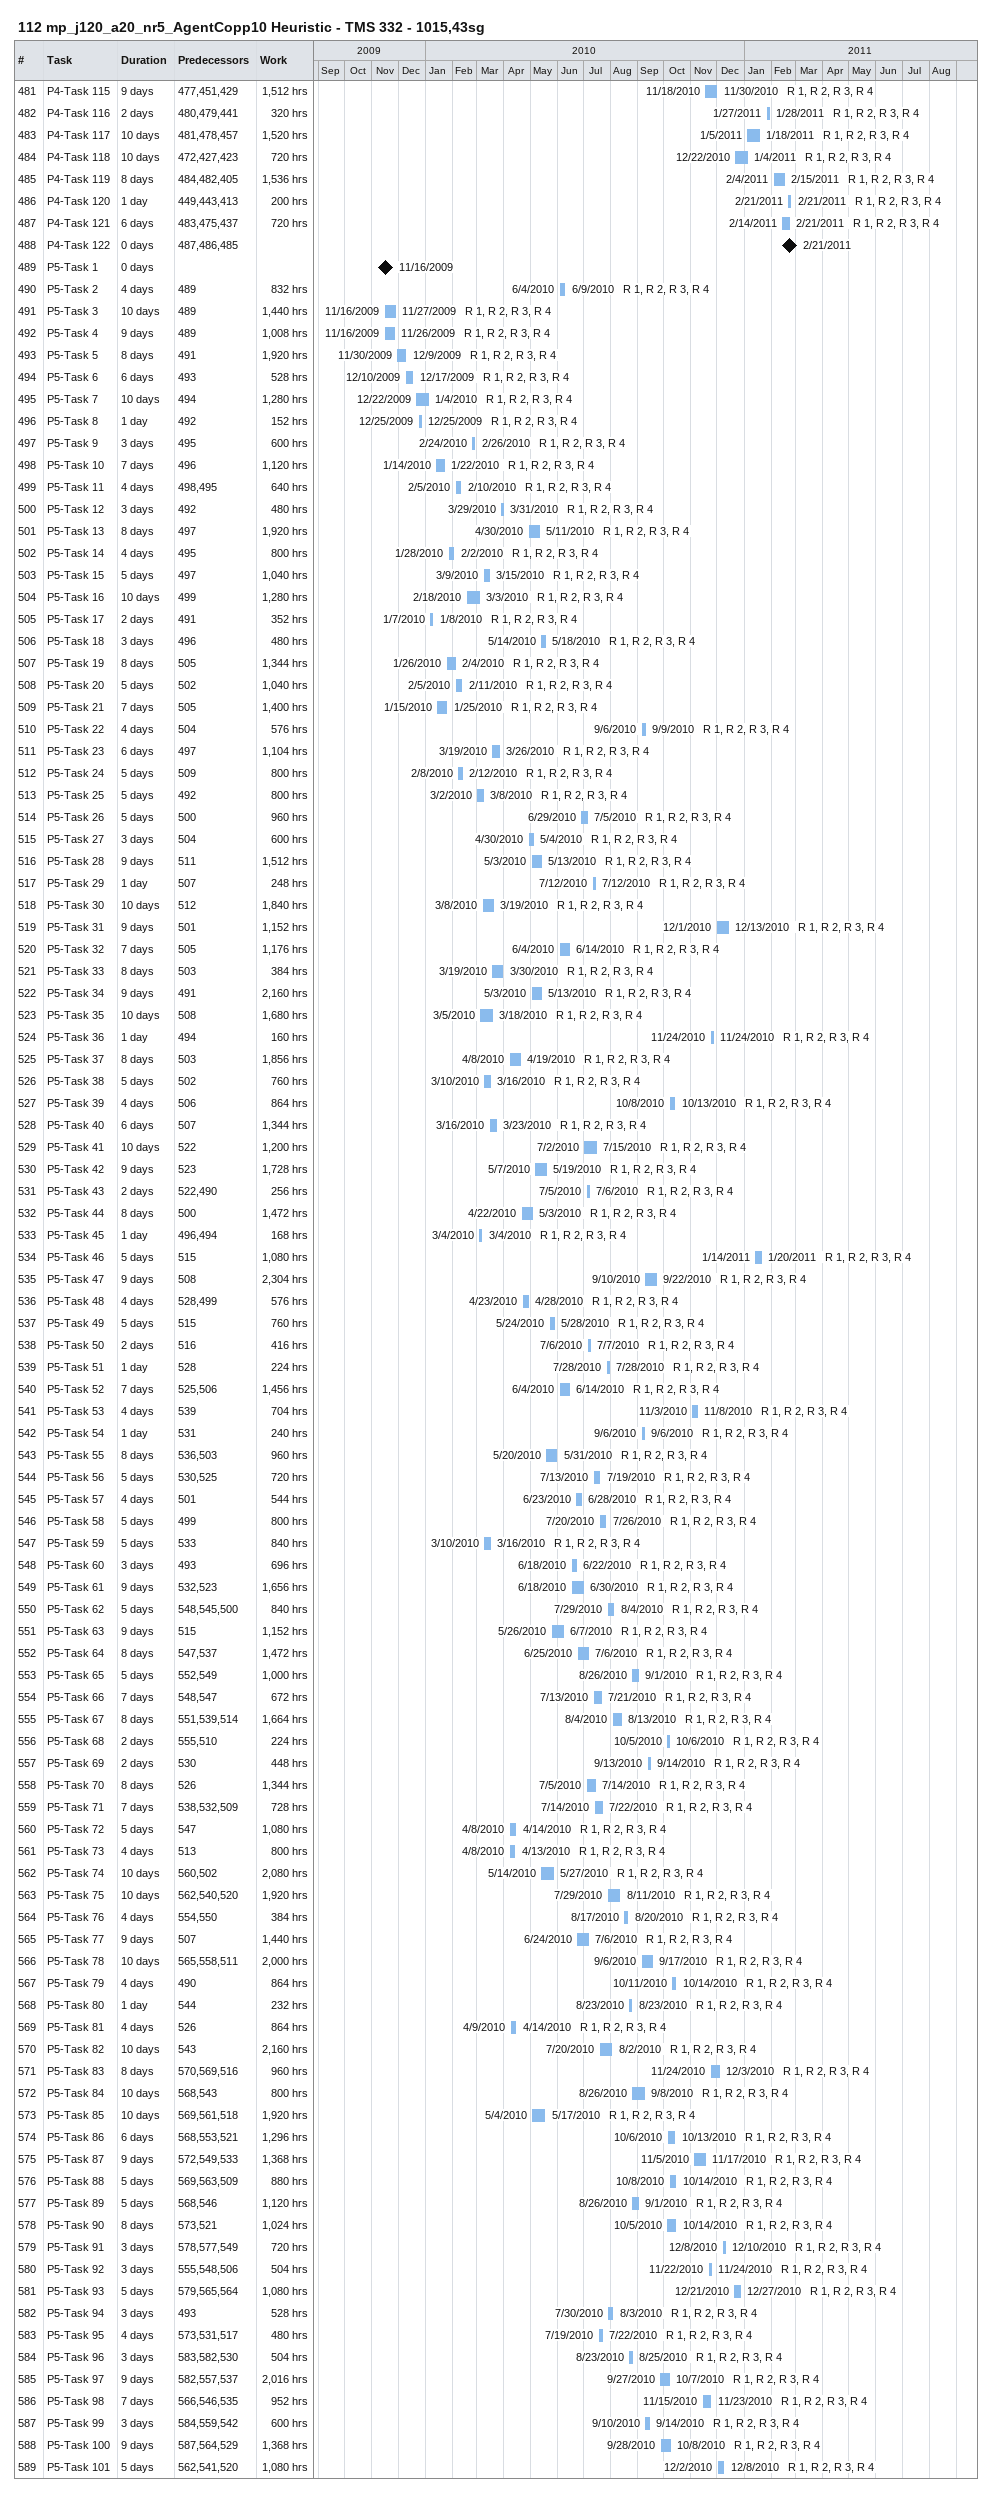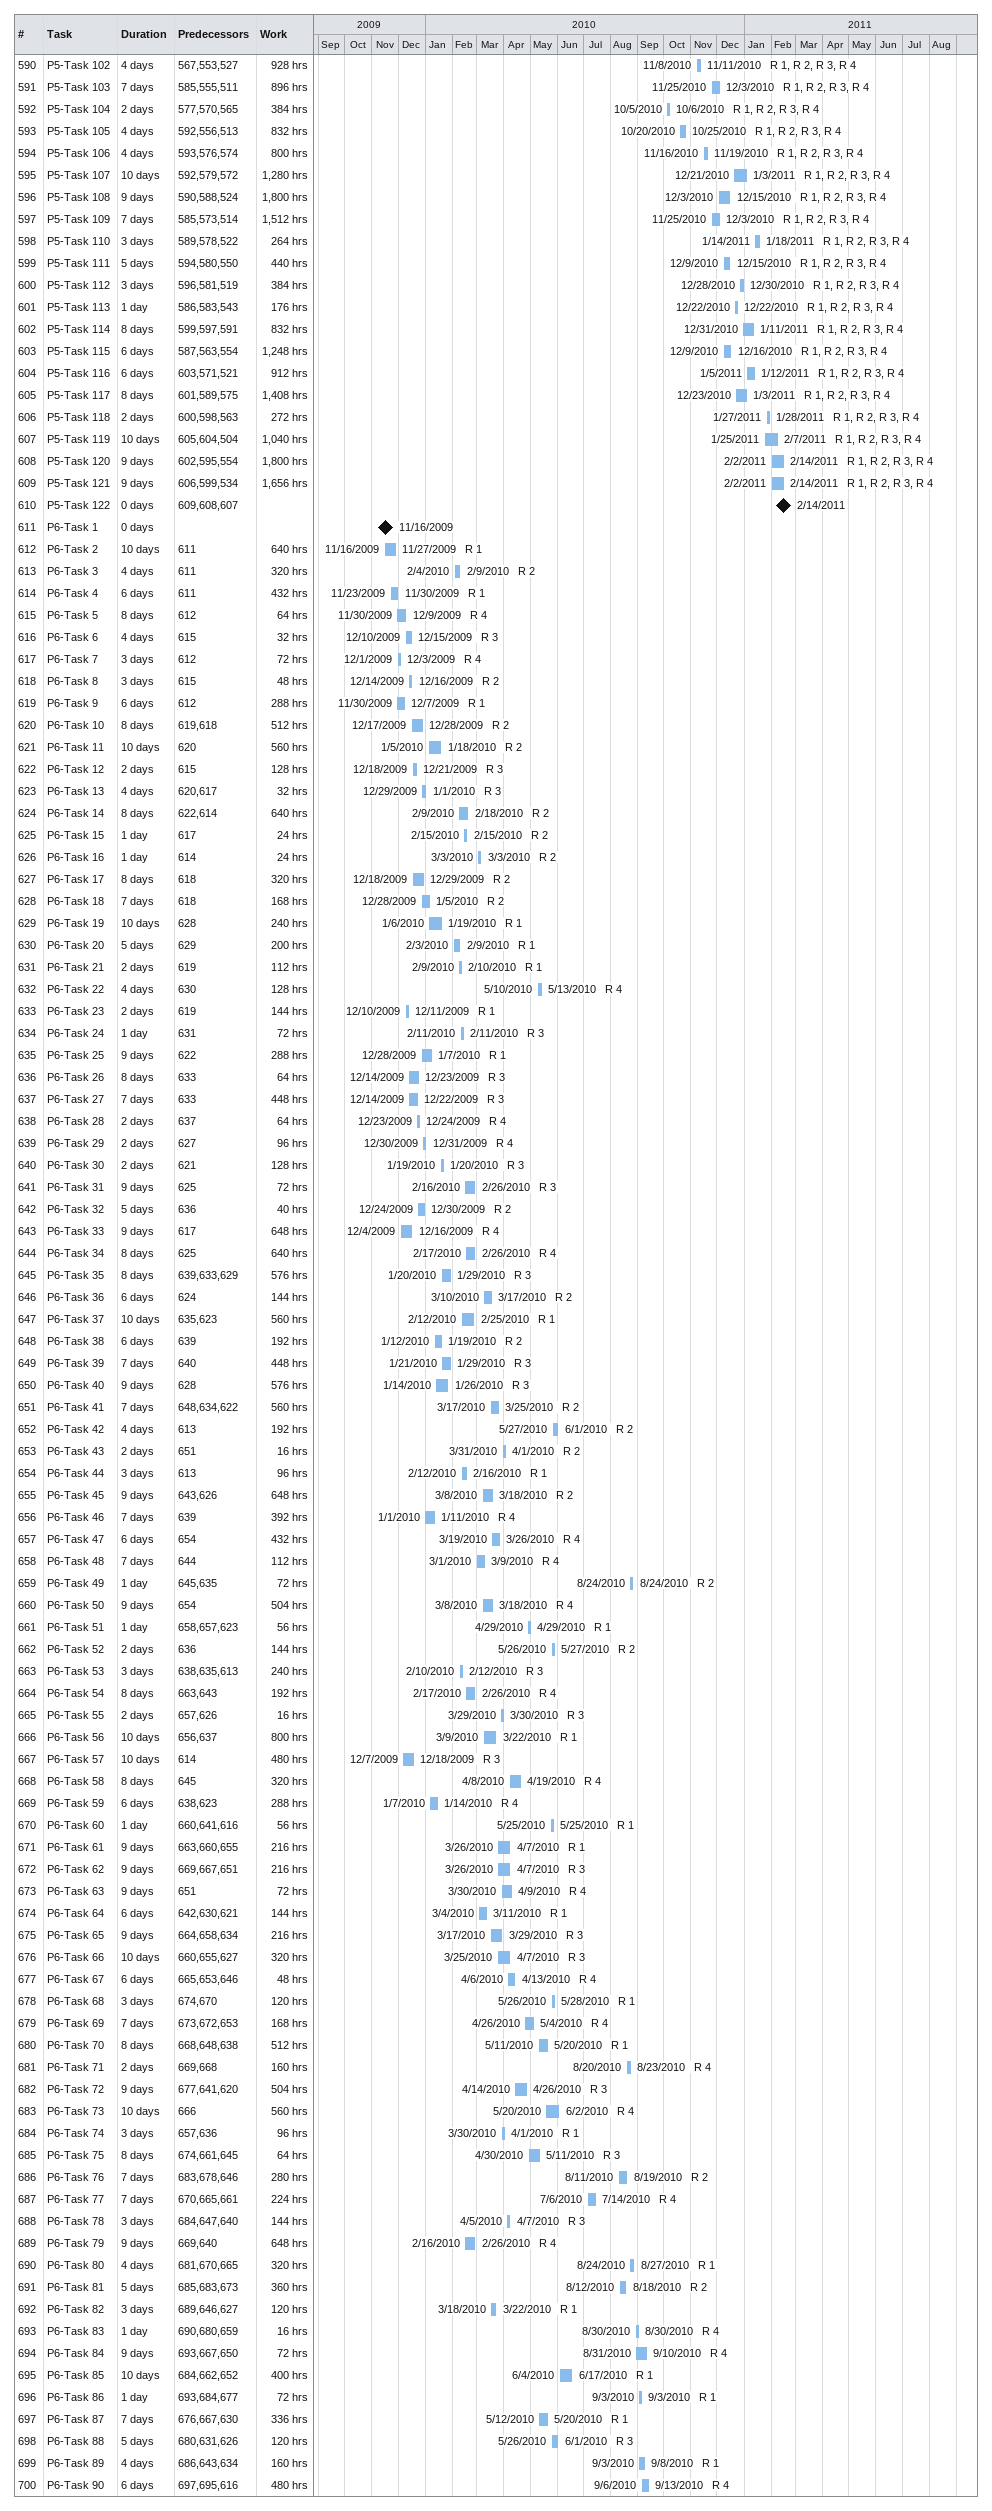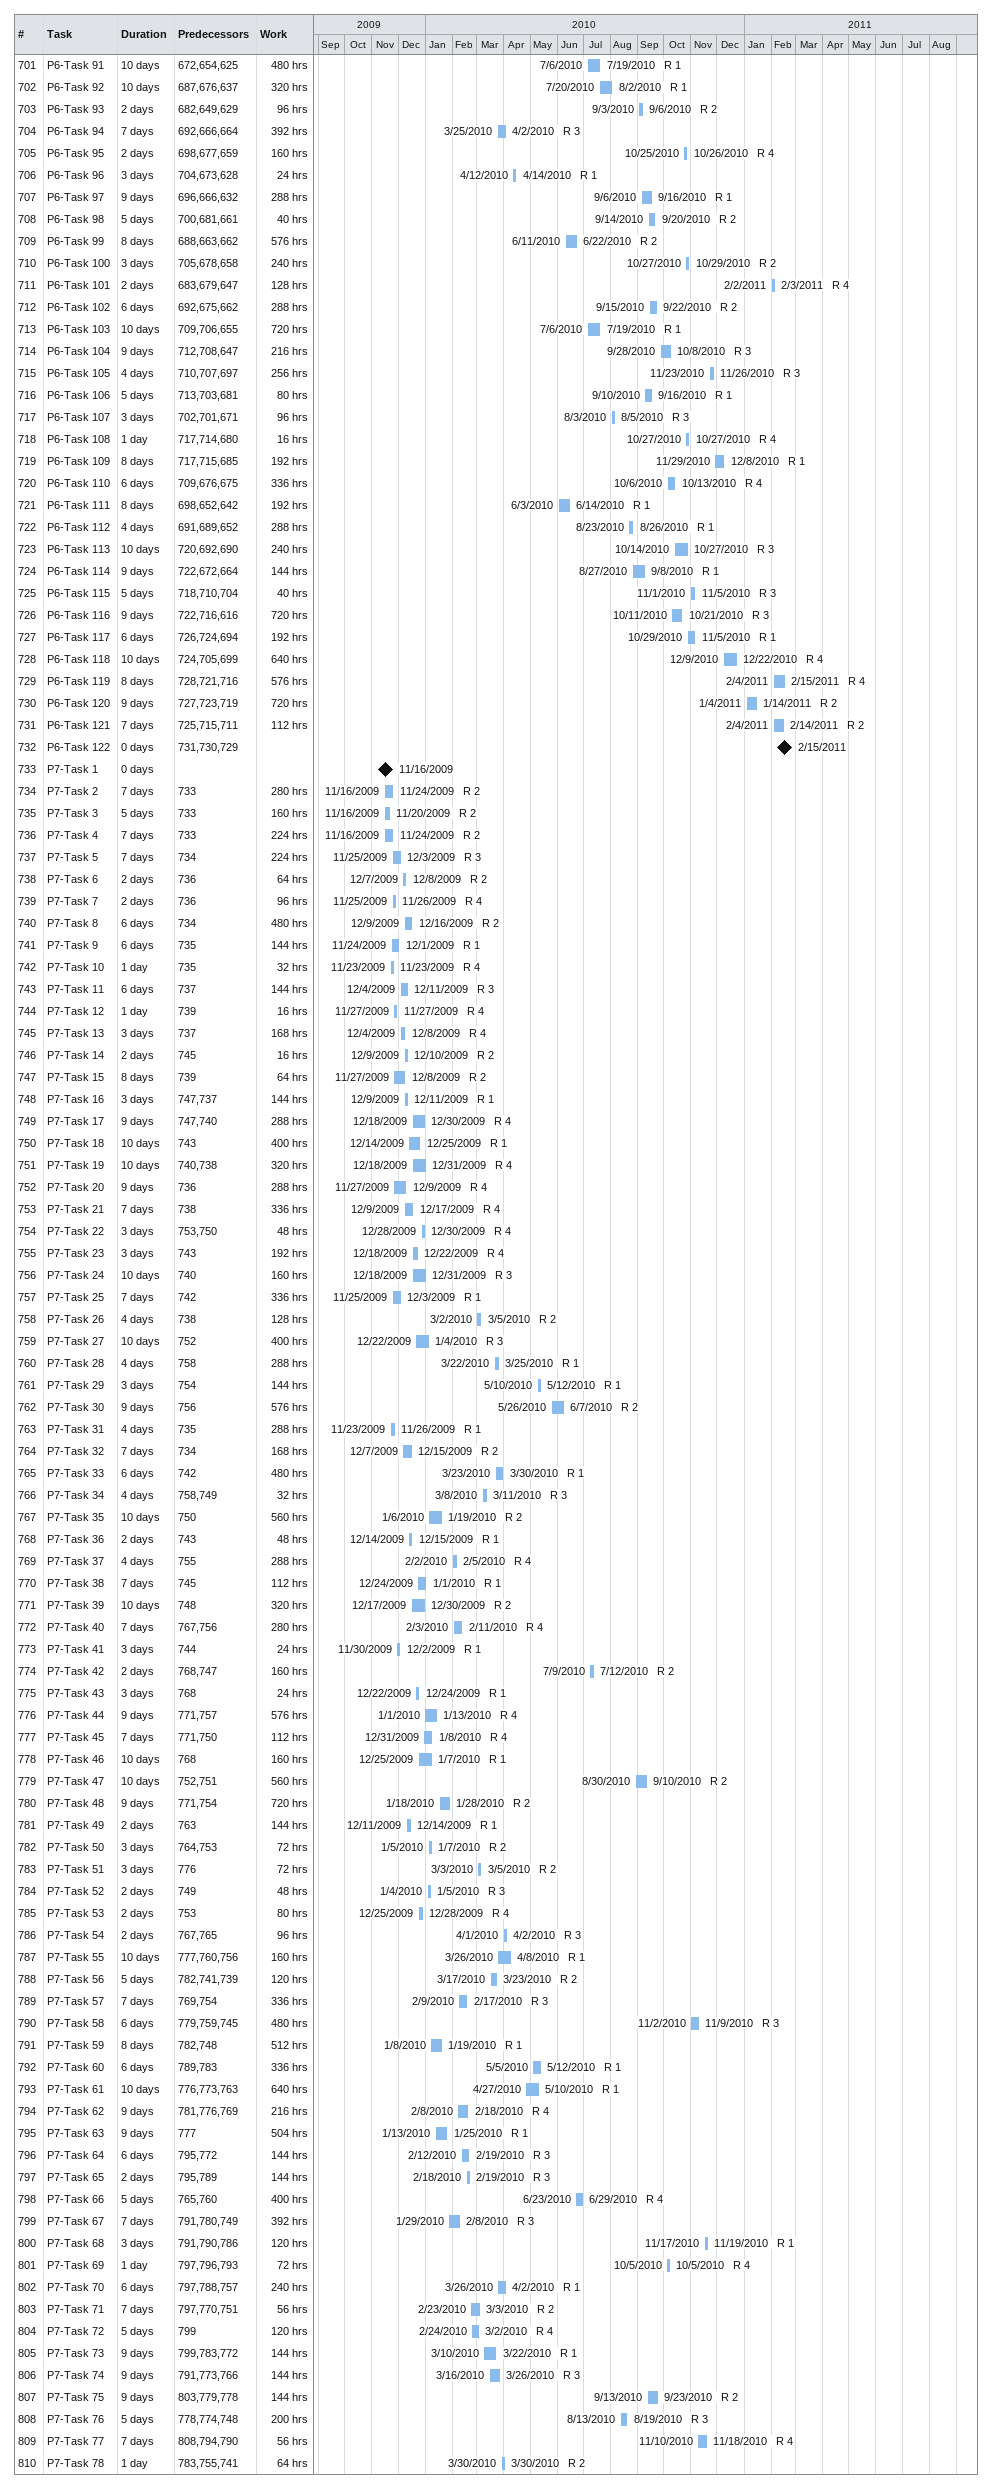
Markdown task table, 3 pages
112 mp_j120_a20_nr5_AgentCopp10 Heuristic - TMS 332 - 1015,43sg

| ID | Task | Duration | Start | Finish | Predecessors | Resources | Work (h) |
|---|---|---|---|---|---|---|---|
| 481 | P4-Task 115 | 9d | 2010-11-18 | 2010-11-30 | 477, 451, 429 | R 1, R 2, R 3, R 4 | 1512 |
| 482 | P4-Task 116 | 2d | 2011-01-27 | 2011-01-28 | 480, 479, 441 | R 1, R 2, R 3, R 4 | 320 |
| 483 | P4-Task 117 | 10d | 2011-01-05 | 2011-01-18 | 481, 478, 457 | R 1, R 2, R 3, R 4 | 1520 |
| 484 | P4-Task 118 | 10d | 2010-12-22 | 2011-01-04 | 472, 427, 423 | R 1, R 2, R 3, R 4 | 720 |
| 485 | P4-Task 119 | 8d | 2011-02-04 | 2011-02-15 | 484, 482, 405 | R 1, R 2, R 3, R 4 | 1536 |
| 486 | P4-Task 120 | 1d | 2011-02-21 | 2011-02-21 | 449, 443, 413 | R 1, R 2, R 3, R 4 | 200 |
| 487 | P4-Task 121 | 6d | 2011-02-14 | 2011-02-21 | 483, 475, 437 | R 1, R 2, R 3, R 4 | 720 |
| 488 | P4-Task 122 | 0d | 2011-02-21 | 2011-02-21 | 487, 486, 485 |  |  |
| 489 | P5-Task 1 | 0d | 2009-11-16 | 2009-11-16 |  |  |  |
| 490 | P5-Task 2 | 4d | 2010-06-04 | 2010-06-09 | 489 | R 1, R 2, R 3, R 4 | 832 |
| 491 | P5-Task 3 | 10d | 2009-11-16 | 2009-11-27 | 489 | R 1, R 2, R 3, R 4 | 1440 |
| 492 | P5-Task 4 | 9d | 2009-11-16 | 2009-11-26 | 489 | R 1, R 2, R 3, R 4 | 1008 |
| 493 | P5-Task 5 | 8d | 2009-11-30 | 2009-12-09 | 491 | R 1, R 2, R 3, R 4 | 1920 |
| 494 | P5-Task 6 | 6d | 2009-12-10 | 2009-12-17 | 493 | R 1, R 2, R 3, R 4 | 528 |
| 495 | P5-Task 7 | 10d | 2009-12-22 | 2010-01-04 | 494 | R 1, R 2, R 3, R 4 | 1280 |
| 496 | P5-Task 8 | 1d | 2009-12-25 | 2009-12-25 | 492 | R 1, R 2, R 3, R 4 | 152 |
| 497 | P5-Task 9 | 3d | 2010-02-24 | 2010-02-26 | 495 | R 1, R 2, R 3, R 4 | 600 |
| 498 | P5-Task 10 | 7d | 2010-01-14 | 2010-01-22 | 496 | R 1, R 2, R 3, R 4 | 1120 |
| 499 | P5-Task 11 | 4d | 2010-02-05 | 2010-02-10 | 498, 495 | R 1, R 2, R 3, R 4 | 640 |
| 500 | P5-Task 12 | 3d | 2010-03-29 | 2010-03-31 | 492 | R 1, R 2, R 3, R 4 | 480 |
| 501 | P5-Task 13 | 8d | 2010-04-30 | 2010-05-11 | 497 | R 1, R 2, R 3, R 4 | 1920 |
| 502 | P5-Task 14 | 4d | 2010-01-28 | 2010-02-02 | 495 | R 1, R 2, R 3, R 4 | 800 |
| 503 | P5-Task 15 | 5d | 2010-03-09 | 2010-03-15 | 497 | R 1, R 2, R 3, R 4 | 1040 |
| 504 | P5-Task 16 | 10d | 2010-02-18 | 2010-03-03 | 499 | R 1, R 2, R 3, R 4 | 1280 |
| 505 | P5-Task 17 | 2d | 2010-01-07 | 2010-01-08 | 491 | R 1, R 2, R 3, R 4 | 352 |
| 506 | P5-Task 18 | 3d | 2010-05-14 | 2010-05-18 | 496 | R 1, R 2, R 3, R 4 | 480 |
| 507 | P5-Task 19 | 8d | 2010-01-26 | 2010-02-04 | 505 | R 1, R 2, R 3, R 4 | 1344 |
| 508 | P5-Task 20 | 5d | 2010-02-05 | 2010-02-11 | 502 | R 1, R 2, R 3, R 4 | 1040 |
| 509 | P5-Task 21 | 7d | 2010-01-15 | 2010-01-25 | 505 | R 1, R 2, R 3, R 4 | 1400 |
| 510 | P5-Task 22 | 4d | 2010-09-06 | 2010-09-09 | 504 | R 1, R 2, R 3, R 4 | 576 |
| 511 | P5-Task 23 | 6d | 2010-03-19 | 2010-03-26 | 497 | R 1, R 2, R 3, R 4 | 1104 |
| 512 | P5-Task 24 | 5d | 2010-02-08 | 2010-02-12 | 509 | R 1, R 2, R 3, R 4 | 800 |
| 513 | P5-Task 25 | 5d | 2010-03-02 | 2010-03-08 | 492 | R 1, R 2, R 3, R 4 | 800 |
| 514 | P5-Task 26 | 5d | 2010-06-29 | 2010-07-05 | 500 | R 1, R 2, R 3, R 4 | 960 |
| 515 | P5-Task 27 | 3d | 2010-04-30 | 2010-05-04 | 504 | R 1, R 2, R 3, R 4 | 600 |
| 516 | P5-Task 28 | 9d | 2010-05-03 | 2010-05-13 | 511 | R 1, R 2, R 3, R 4 | 1512 |
| 517 | P5-Task 29 | 1d | 2010-07-12 | 2010-07-12 | 507 | R 1, R 2, R 3, R 4 | 248 |
| 518 | P5-Task 30 | 10d | 2010-03-08 | 2010-03-19 | 512 | R 1, R 2, R 3, R 4 | 1840 |
| 519 | P5-Task 31 | 9d | 2010-12-01 | 2010-12-13 | 501 | R 1, R 2, R 3, R 4 | 1152 |
| 520 | P5-Task 32 | 7d | 2010-06-04 | 2010-06-14 | 505 | R 1, R 2, R 3, R 4 | 1176 |
| 521 | P5-Task 33 | 8d | 2010-03-19 | 2010-03-30 | 503 | R 1, R 2, R 3, R 4 | 384 |
| 522 | P5-Task 34 | 9d | 2010-05-03 | 2010-05-13 | 491 | R 1, R 2, R 3, R 4 | 2160 |
| 523 | P5-Task 35 | 10d | 2010-03-05 | 2010-03-18 | 508 | R 1, R 2, R 3, R 4 | 1680 |
| 524 | P5-Task 36 | 1d | 2010-11-24 | 2010-11-24 | 494 | R 1, R 2, R 3, R 4 | 160 |
| 525 | P5-Task 37 | 8d | 2010-04-08 | 2010-04-19 | 503 | R 1, R 2, R 3, R 4 | 1856 |
| 526 | P5-Task 38 | 5d | 2010-03-10 | 2010-03-16 | 502 | R 1, R 2, R 3, R 4 | 760 |
| 527 | P5-Task 39 | 4d | 2010-10-08 | 2010-10-13 | 506 | R 1, R 2, R 3, R 4 | 864 |
| 528 | P5-Task 40 | 6d | 2010-03-16 | 2010-03-23 | 507 | R 1, R 2, R 3, R 4 | 1344 |
| 529 | P5-Task 41 | 10d | 2010-07-02 | 2010-07-15 | 522 | R 1, R 2, R 3, R 4 | 1200 |
| 530 | P5-Task 42 | 9d | 2010-05-07 | 2010-05-19 | 523 | R 1, R 2, R 3, R 4 | 1728 |
| 531 | P5-Task 43 | 2d | 2010-07-05 | 2010-07-06 | 522, 490 | R 1, R 2, R 3, R 4 | 256 |
| 532 | P5-Task 44 | 8d | 2010-04-22 | 2010-05-03 | 500 | R 1, R 2, R 3, R 4 | 1472 |
| 533 | P5-Task 45 | 1d | 2010-03-04 | 2010-03-04 | 496, 494 | R 1, R 2, R 3, R 4 | 168 |
| 534 | P5-Task 46 | 5d | 2011-01-14 | 2011-01-20 | 515 | R 1, R 2, R 3, R 4 | 1080 |
| 535 | P5-Task 47 | 9d | 2010-09-10 | 2010-09-22 | 508 | R 1, R 2, R 3, R 4 | 2304 |
| 536 | P5-Task 48 | 4d | 2010-04-23 | 2010-04-28 | 528, 499 | R 1, R 2, R 3, R 4 | 576 |
| 537 | P5-Task 49 | 5d | 2010-05-24 | 2010-05-28 | 515 | R 1, R 2, R 3, R 4 | 760 |
| 538 | P5-Task 50 | 2d | 2010-07-06 | 2010-07-07 | 516 | R 1, R 2, R 3, R 4 | 416 |
| 539 | P5-Task 51 | 1d | 2010-07-28 | 2010-07-28 | 528 | R 1, R 2, R 3, R 4 | 224 |
| 540 | P5-Task 52 | 7d | 2010-06-04 | 2010-06-14 | 525, 506 | R 1, R 2, R 3, R 4 | 1456 |
| 541 | P5-Task 53 | 4d | 2010-11-03 | 2010-11-08 | 539 | R 1, R 2, R 3, R 4 | 704 |
| 542 | P5-Task 54 | 1d | 2010-09-06 | 2010-09-06 | 531 | R 1, R 2, R 3, R 4 | 240 |
| 543 | P5-Task 55 | 8d | 2010-05-20 | 2010-05-31 | 536, 503 | R 1, R 2, R 3, R 4 | 960 |
| 544 | P5-Task 56 | 5d | 2010-07-13 | 2010-07-19 | 530, 525 | R 1, R 2, R 3, R 4 | 720 |
| 545 | P5-Task 57 | 4d | 2010-06-23 | 2010-06-28 | 501 | R 1, R 2, R 3, R 4 | 544 |
| 546 | P5-Task 58 | 5d | 2010-07-20 | 2010-07-26 | 499 | R 1, R 2, R 3, R 4 | 800 |
| 547 | P5-Task 59 | 5d | 2010-03-10 | 2010-03-16 | 533 | R 1, R 2, R 3, R 4 | 840 |
| 548 | P5-Task 60 | 3d | 2010-06-18 | 2010-06-22 | 493 | R 1, R 2, R 3, R 4 | 696 |
| 549 | P5-Task 61 | 9d | 2010-06-18 | 2010-06-30 | 532, 523 | R 1, R 2, R 3, R 4 | 1656 |
| 550 | P5-Task 62 | 5d | 2010-07-29 | 2010-08-04 | 548, 545, 500 | R 1, R 2, R 3, R 4 | 840 |
| 551 | P5-Task 63 | 9d | 2010-05-26 | 2010-06-07 | 515 | R 1, R 2, R 3, R 4 | 1152 |
| 552 | P5-Task 64 | 8d | 2010-06-25 | 2010-07-06 | 547, 537 | R 1, R 2, R 3, R 4 | 1472 |
| 553 | P5-Task 65 | 5d | 2010-08-26 | 2010-09-01 | 552, 549 | R 1, R 2, R 3, R 4 | 1000 |
| 554 | P5-Task 66 | 7d | 2010-07-13 | 2010-07-21 | 548, 547 | R 1, R 2, R 3, R 4 | 672 |
| 555 | P5-Task 67 | 8d | 2010-08-04 | 2010-08-13 | 551, 539, 514 | R 1, R 2, R 3, R 4 | 1664 |
| 556 | P5-Task 68 | 2d | 2010-10-05 | 2010-10-06 | 555, 510 | R 1, R 2, R 3, R 4 | 224 |
| 557 | P5-Task 69 | 2d | 2010-09-13 | 2010-09-14 | 530 | R 1, R 2, R 3, R 4 | 448 |
| 558 | P5-Task 70 | 8d | 2010-07-05 | 2010-07-14 | 526 | R 1, R 2, R 3, R 4 | 1344 |
| 559 | P5-Task 71 | 7d | 2010-07-14 | 2010-07-22 | 538, 532, 509 | R 1, R 2, R 3, R 4 | 728 |
| 560 | P5-Task 72 | 5d | 2010-04-08 | 2010-04-14 | 547 | R 1, R 2, R 3, R 4 | 1080 |
| 561 | P5-Task 73 | 4d | 2010-04-08 | 2010-04-13 | 513 | R 1, R 2, R 3, R 4 | 800 |
| 562 | P5-Task 74 | 10d | 2010-05-14 | 2010-05-27 | 560, 502 | R 1, R 2, R 3, R 4 | 2080 |
| 563 | P5-Task 75 | 10d | 2010-07-29 | 2010-08-11 | 562, 540, 520 | R 1, R 2, R 3, R 4 | 1920 |
| 564 | P5-Task 76 | 4d | 2010-08-17 | 2010-08-20 | 554, 550 | R 1, R 2, R 3, R 4 | 384 |
| 565 | P5-Task 77 | 9d | 2010-06-24 | 2010-07-06 | 507 | R 1, R 2, R 3, R 4 | 1440 |
| 566 | P5-Task 78 | 10d | 2010-09-06 | 2010-09-17 | 565, 558, 511 | R 1, R 2, R 3, R 4 | 2000 |
| 567 | P5-Task 79 | 4d | 2010-10-11 | 2010-10-14 | 490 | R 1, R 2, R 3, R 4 | 864 |
| 568 | P5-Task 80 | 1d | 2010-08-23 | 2010-08-23 | 544 | R 1, R 2, R 3, R 4 | 232 |
| 569 | P5-Task 81 | 4d | 2010-04-09 | 2010-04-14 | 526 | R 1, R 2, R 3, R 4 | 864 |
| 570 | P5-Task 82 | 10d | 2010-07-20 | 2010-08-02 | 543 | R 1, R 2, R 3, R 4 | 2160 |
| 571 | P5-Task 83 | 8d | 2010-11-24 | 2010-12-03 | 570, 569, 516 | R 1, R 2, R 3, R 4 | 960 |
| 572 | P5-Task 84 | 10d | 2010-08-26 | 2010-09-08 | 568, 543 | R 1, R 2, R 3, R 4 | 800 |
| 573 | P5-Task 85 | 10d | 2010-05-04 | 2010-05-17 | 569, 561, 518 | R 1, R 2, R 3, R 4 | 1920 |
| 574 | P5-Task 86 | 6d | 2010-10-06 | 2010-10-13 | 568, 553, 521 | R 1, R 2, R 3, R 4 | 1296 |
| 575 | P5-Task 87 | 9d | 2010-11-05 | 2010-11-17 | 572, 549, 533 | R 1, R 2, R 3, R 4 | 1368 |
| 576 | P5-Task 88 | 5d | 2010-10-08 | 2010-10-14 | 569, 563, 509 | R 1, R 2, R 3, R 4 | 880 |
| 577 | P5-Task 89 | 5d | 2010-08-26 | 2010-09-01 | 568, 546 | R 1, R 2, R 3, R 4 | 1120 |
| 578 | P5-Task 90 | 8d | 2010-10-05 | 2010-10-14 | 573, 521 | R 1, R 2, R 3, R 4 | 1024 |
| 579 | P5-Task 91 | 3d | 2010-12-08 | 2010-12-10 | 578, 577, 549 | R 1, R 2, R 3, R 4 | 720 |
| 580 | P5-Task 92 | 3d | 2010-11-22 | 2010-11-24 | 555, 548, 506 | R 1, R 2, R 3, R 4 | 504 |
| 581 | P5-Task 93 | 5d | 2010-12-21 | 2010-12-27 | 579, 565, 564 | R 1, R 2, R 3, R 4 | 1080 |
| 582 | P5-Task 94 | 3d | 2010-07-30 | 2010-08-03 | 493 | R 1, R 2, R 3, R 4 | 528 |
| 583 | P5-Task 95 | 4d | 2010-07-19 | 2010-07-22 | 573, 531, 517 | R 1, R 2, R 3, R 4 | 480 |
| 584 | P5-Task 96 | 3d | 2010-08-23 | 2010-08-25 | 583, 582, 530 | R 1, R 2, R 3, R 4 | 504 |
| 585 | P5-Task 97 | 9d | 2010-09-27 | 2010-10-07 | 582, 557, 537 | R 1, R 2, R 3, R 4 | 2016 |
| 586 | P5-Task 98 | 7d | 2010-11-15 | 2010-11-23 | 566, 546, 535 | R 1, R 2, R 3, R 4 | 952 |
| 587 | P5-Task 99 | 3d | 2010-09-10 | 2010-09-14 | 584, 559, 542 | R 1, R 2, R 3, R 4 | 600 |
| 588 | P5-Task 100 | 9d | 2010-09-28 | 2010-10-08 | 587, 564, 529 | R 1, R 2, R 3, R 4 | 1368 |
| 589 | P5-Task 101 | 5d | 2010-12-02 | 2010-12-08 | 562, 541, 520 | R 1, R 2, R 3, R 4 | 1080 |
| 590 | P5-Task 102 | 4d | 2010-11-08 | 2010-11-11 | 567, 553, 527 | R 1, R 2, R 3, R 4 | 928 |
| 591 | P5-Task 103 | 7d | 2010-11-25 | 2010-12-03 | 585, 555, 511 | R 1, R 2, R 3, R 4 | 896 |
| 592 | P5-Task 104 | 2d | 2010-10-05 | 2010-10-06 | 577, 570, 565 | R 1, R 2, R 3, R 4 | 384 |
| 593 | P5-Task 105 | 4d | 2010-10-20 | 2010-10-25 | 592, 556, 513 | R 1, R 2, R 3, R 4 | 832 |
| 594 | P5-Task 106 | 4d | 2010-11-16 | 2010-11-19 | 593, 576, 574 | R 1, R 2, R 3, R 4 | 800 |
| 595 | P5-Task 107 | 10d | 2010-12-21 | 2011-01-03 | 592, 579, 572 | R 1, R 2, R 3, R 4 | 1280 |
| 596 | P5-Task 108 | 9d | 2010-12-03 | 2010-12-15 | 590, 588, 524 | R 1, R 2, R 3, R 4 | 1800 |
| 597 | P5-Task 109 | 7d | 2010-11-25 | 2010-12-03 | 585, 573, 514 | R 1, R 2, R 3, R 4 | 1512 |
| 598 | P5-Task 110 | 3d | 2011-01-14 | 2011-01-18 | 589, 578, 522 | R 1, R 2, R 3, R 4 | 264 |
| 599 | P5-Task 111 | 5d | 2010-12-09 | 2010-12-15 | 594, 580, 550 | R 1, R 2, R 3, R 4 | 440 |
| 600 | P5-Task 112 | 3d | 2010-12-28 | 2010-12-30 | 596, 581, 519 | R 1, R 2, R 3, R 4 | 384 |
| 601 | P5-Task 113 | 1d | 2010-12-22 | 2010-12-22 | 586, 583, 543 | R 1, R 2, R 3, R 4 | 176 |
| 602 | P5-Task 114 | 8d | 2010-12-31 | 2011-01-11 | 599, 597, 591 | R 1, R 2, R 3, R 4 | 832 |
| 603 | P5-Task 115 | 6d | 2010-12-09 | 2010-12-16 | 587, 563, 554 | R 1, R 2, R 3, R 4 | 1248 |
| 604 | P5-Task 116 | 6d | 2011-01-05 | 2011-01-12 | 603, 571, 521 | R 1, R 2, R 3, R 4 | 912 |
| 605 | P5-Task 117 | 8d | 2010-12-23 | 2011-01-03 | 601, 589, 575 | R 1, R 2, R 3, R 4 | 1408 |
| 606 | P5-Task 118 | 2d | 2011-01-27 | 2011-01-28 | 600, 598, 563 | R 1, R 2, R 3, R 4 | 272 |
| 607 | P5-Task 119 | 10d | 2011-01-25 | 2011-02-07 | 605, 604, 504 | R 1, R 2, R 3, R 4 | 1040 |
| 608 | P5-Task 120 | 9d | 2011-02-02 | 2011-02-14 | 602, 595, 554 | R 1, R 2, R 3, R 4 | 1800 |
| 609 | P5-Task 121 | 9d | 2011-02-02 | 2011-02-14 | 606, 599, 534 | R 1, R 2, R 3, R 4 | 1656 |
| 610 | P5-Task 122 | 0d | 2011-02-14 | 2011-02-14 | 609, 608, 607 |  |  |
| 611 | P6-Task 1 | 0d | 2009-11-16 | 2009-11-16 |  |  |  |
| 612 | P6-Task 2 | 10d | 2009-11-16 | 2009-11-27 | 611 | R 1 | 640 |
| 613 | P6-Task 3 | 4d | 2010-02-04 | 2010-02-09 | 611 | R 2 | 320 |
| 614 | P6-Task 4 | 6d | 2009-11-23 | 2009-11-30 | 611 | R 1 | 432 |
| 615 | P6-Task 5 | 8d | 2009-11-30 | 2009-12-09 | 612 | R 4 | 64 |
| 616 | P6-Task 6 | 4d | 2009-12-10 | 2009-12-15 | 615 | R 3 | 32 |
| 617 | P6-Task 7 | 3d | 2009-12-01 | 2009-12-03 | 612 | R 4 | 72 |
| 618 | P6-Task 8 | 3d | 2009-12-14 | 2009-12-16 | 615 | R 2 | 48 |
| 619 | P6-Task 9 | 6d | 2009-11-30 | 2009-12-07 | 612 | R 1 | 288 |
| 620 | P6-Task 10 | 8d | 2009-12-17 | 2009-12-28 | 619, 618 | R 2 | 512 |
| 621 | P6-Task 11 | 10d | 2010-01-05 | 2010-01-18 | 620 | R 2 | 560 |
| 622 | P6-Task 12 | 2d | 2009-12-18 | 2009-12-21 | 615 | R 3 | 128 |
| 623 | P6-Task 13 | 4d | 2009-12-29 | 2010-01-01 | 620, 617 | R 3 | 32 |
| 624 | P6-Task 14 | 8d | 2010-02-09 | 2010-02-18 | 622, 614 | R 2 | 640 |
| 625 | P6-Task 15 | 1d | 2010-02-15 | 2010-02-15 | 617 | R 2 | 24 |
| 626 | P6-Task 16 | 1d | 2010-03-03 | 2010-03-03 | 614 | R 2 | 24 |
| 627 | P6-Task 17 | 8d | 2009-12-18 | 2009-12-29 | 618 | R 2 | 320 |
| 628 | P6-Task 18 | 7d | 2009-12-28 | 2010-01-05 | 618 | R 2 | 168 |
| 629 | P6-Task 19 | 10d | 2010-01-06 | 2010-01-19 | 628 | R 1 | 240 |
| 630 | P6-Task 20 | 5d | 2010-02-03 | 2010-02-09 | 629 | R 1 | 200 |
| 631 | P6-Task 21 | 2d | 2010-02-09 | 2010-02-10 | 619 | R 1 | 112 |
| 632 | P6-Task 22 | 4d | 2010-05-10 | 2010-05-13 | 630 | R 4 | 128 |
| 633 | P6-Task 23 | 2d | 2009-12-10 | 2009-12-11 | 619 | R 1 | 144 |
| 634 | P6-Task 24 | 1d | 2010-02-11 | 2010-02-11 | 631 | R 3 | 72 |
| 635 | P6-Task 25 | 9d | 2009-12-28 | 2010-01-07 | 622 | R 1 | 288 |
| 636 | P6-Task 26 | 8d | 2009-12-14 | 2009-12-23 | 633 | R 3 | 64 |
| 637 | P6-Task 27 | 7d | 2009-12-14 | 2009-12-22 | 633 | R 3 | 448 |
| 638 | P6-Task 28 | 2d | 2009-12-23 | 2009-12-24 | 637 | R 4 | 64 |
| 639 | P6-Task 29 | 2d | 2009-12-30 | 2009-12-31 | 627 | R 4 | 96 |
| 640 | P6-Task 30 | 2d | 2010-01-19 | 2010-01-20 | 621 | R 3 | 128 |
| 641 | P6-Task 31 | 9d | 2010-02-16 | 2010-02-26 | 625 | R 3 | 72 |
| 642 | P6-Task 32 | 5d | 2009-12-24 | 2009-12-30 | 636 | R 2 | 40 |
| 643 | P6-Task 33 | 9d | 2009-12-04 | 2009-12-16 | 617 | R 4 | 648 |
| 644 | P6-Task 34 | 8d | 2010-02-17 | 2010-02-26 | 625 | R 4 | 640 |
| 645 | P6-Task 35 | 8d | 2010-01-20 | 2010-01-29 | 639, 633, 629 | R 3 | 576 |
| 646 | P6-Task 36 | 6d | 2010-03-10 | 2010-03-17 | 624 | R 2 | 144 |
| 647 | P6-Task 37 | 10d | 2010-02-12 | 2010-02-25 | 635, 623 | R 1 | 560 |
| 648 | P6-Task 38 | 6d | 2010-01-12 | 2010-01-19 | 639 | R 2 | 192 |
| 649 | P6-Task 39 | 7d | 2010-01-21 | 2010-01-29 | 640 | R 3 | 448 |
| 650 | P6-Task 40 | 9d | 2010-01-14 | 2010-01-26 | 628 | R 3 | 576 |
| 651 | P6-Task 41 | 7d | 2010-03-17 | 2010-03-25 | 648, 634, 622 | R 2 | 560 |
| 652 | P6-Task 42 | 4d | 2010-05-27 | 2010-06-01 | 613 | R 2 | 192 |
| 653 | P6-Task 43 | 2d | 2010-03-31 | 2010-04-01 | 651 | R 2 | 16 |
| 654 | P6-Task 44 | 3d | 2010-02-12 | 2010-02-16 | 613 | R 1 | 96 |
| 655 | P6-Task 45 | 9d | 2010-03-08 | 2010-03-18 | 643, 626 | R 2 | 648 |
| 656 | P6-Task 46 | 7d | 2010-01-01 | 2010-01-11 | 639 | R 4 | 392 |
| 657 | P6-Task 47 | 6d | 2010-03-19 | 2010-03-26 | 654 | R 4 | 432 |
| 658 | P6-Task 48 | 7d | 2010-03-01 | 2010-03-09 | 644 | R 4 | 112 |
| 659 | P6-Task 49 | 1d | 2010-08-24 | 2010-08-24 | 645, 635 | R 2 | 72 |
| 660 | P6-Task 50 | 9d | 2010-03-08 | 2010-03-18 | 654 | R 4 | 504 |
| 661 | P6-Task 51 | 1d | 2010-04-29 | 2010-04-29 | 658, 657, 623 | R 1 | 56 |
| 662 | P6-Task 52 | 2d | 2010-05-26 | 2010-05-27 | 636 | R 2 | 144 |
| 663 | P6-Task 53 | 3d | 2010-02-10 | 2010-02-12 | 638, 635, 613 | R 3 | 240 |
| 664 | P6-Task 54 | 8d | 2010-02-17 | 2010-02-26 | 663, 643 | R 4 | 192 |
| 665 | P6-Task 55 | 2d | 2010-03-29 | 2010-03-30 | 657, 626 | R 3 | 16 |
| 666 | P6-Task 56 | 10d | 2010-03-09 | 2010-03-22 | 656, 637 | R 1 | 800 |
| 667 | P6-Task 57 | 10d | 2009-12-07 | 2009-12-18 | 614 | R 3 | 480 |
| 668 | P6-Task 58 | 8d | 2010-04-08 | 2010-04-19 | 645 | R 4 | 320 |
| 669 | P6-Task 59 | 6d | 2010-01-07 | 2010-01-14 | 638, 623 | R 4 | 288 |
| 670 | P6-Task 60 | 1d | 2010-05-25 | 2010-05-25 | 660, 641, 616 | R 1 | 56 |
| 671 | P6-Task 61 | 9d | 2010-03-26 | 2010-04-07 | 663, 660, 655 | R 1 | 216 |
| 672 | P6-Task 62 | 9d | 2010-03-26 | 2010-04-07 | 669, 667, 651 | R 3 | 216 |
| 673 | P6-Task 63 | 9d | 2010-03-30 | 2010-04-09 | 651 | R 4 | 72 |
| 674 | P6-Task 64 | 6d | 2010-03-04 | 2010-03-11 | 642, 630, 621 | R 1 | 144 |
| 675 | P6-Task 65 | 9d | 2010-03-17 | 2010-03-29 | 664, 658, 634 | R 3 | 216 |
| 676 | P6-Task 66 | 10d | 2010-03-25 | 2010-04-07 | 660, 655, 627 | R 3 | 320 |
| 677 | P6-Task 67 | 6d | 2010-04-06 | 2010-04-13 | 665, 653, 646 | R 4 | 48 |
| 678 | P6-Task 68 | 3d | 2010-05-26 | 2010-05-28 | 674, 670 | R 1 | 120 |
| 679 | P6-Task 69 | 7d | 2010-04-26 | 2010-05-04 | 673, 672, 653 | R 4 | 168 |
| 680 | P6-Task 70 | 8d | 2010-05-11 | 2010-05-20 | 668, 648, 638 | R 1 | 512 |
| 681 | P6-Task 71 | 2d | 2010-08-20 | 2010-08-23 | 669, 668 | R 4 | 160 |
| 682 | P6-Task 72 | 9d | 2010-04-14 | 2010-04-26 | 677, 641, 620 | R 3 | 504 |
| 683 | P6-Task 73 | 10d | 2010-05-20 | 2010-06-02 | 666 | R 4 | 560 |
| 684 | P6-Task 74 | 3d | 2010-03-30 | 2010-04-01 | 657, 636 | R 1 | 96 |
| 685 | P6-Task 75 | 8d | 2010-04-30 | 2010-05-11 | 674, 661, 645 | R 3 | 64 |
| 686 | P6-Task 76 | 7d | 2010-08-11 | 2010-08-19 | 683, 678, 646 | R 2 | 280 |
| 687 | P6-Task 77 | 7d | 2010-07-06 | 2010-07-14 | 670, 665, 661 | R 4 | 224 |
| 688 | P6-Task 78 | 3d | 2010-04-05 | 2010-04-07 | 684, 647, 640 | R 3 | 144 |
| 689 | P6-Task 79 | 9d | 2010-02-16 | 2010-02-26 | 669, 640 | R 4 | 648 |
| 690 | P6-Task 80 | 4d | 2010-08-24 | 2010-08-27 | 681, 670, 665 | R 1 | 320 |
| 691 | P6-Task 81 | 5d | 2010-08-12 | 2010-08-18 | 685, 683, 673 | R 2 | 360 |
| 692 | P6-Task 82 | 3d | 2010-03-18 | 2010-03-22 | 689, 646, 627 | R 1 | 120 |
| 693 | P6-Task 83 | 1d | 2010-08-30 | 2010-08-30 | 690, 680, 659 | R 4 | 16 |
| 694 | P6-Task 84 | 9d | 2010-08-31 | 2010-09-10 | 693, 667, 650 | R 4 | 72 |
| 695 | P6-Task 85 | 10d | 2010-06-04 | 2010-06-17 | 684, 662, 652 | R 1 | 400 |
| 696 | P6-Task 86 | 1d | 2010-09-03 | 2010-09-03 | 693, 684, 677 | R 1 | 72 |
| 697 | P6-Task 87 | 7d | 2010-05-12 | 2010-05-20 | 676, 667, 630 | R 1 | 336 |
| 698 | P6-Task 88 | 5d | 2010-05-26 | 2010-06-01 | 680, 631, 626 | R 3 | 120 |
| 699 | P6-Task 89 | 4d | 2010-09-03 | 2010-09-08 | 686, 643, 634 | R 1 | 160 |
| 700 | P6-Task 90 | 6d | 2010-09-06 | 2010-09-13 | 697, 695, 616 | R 4 | 480 |
| 701 | P6-Task 91 | 10d | 2010-07-06 | 2010-07-19 | 672, 654, 625 | R 1 | 480 |
| 702 | P6-Task 92 | 10d | 2010-07-20 | 2010-08-02 | 687, 676, 637 | R 1 | 320 |
| 703 | P6-Task 93 | 2d | 2010-09-03 | 2010-09-06 | 682, 649, 629 | R 2 | 96 |
| 704 | P6-Task 94 | 7d | 2010-03-25 | 2010-04-02 | 692, 666, 664 | R 3 | 392 |
| 705 | P6-Task 95 | 2d | 2010-10-25 | 2010-10-26 | 698, 677, 659 | R 4 | 160 |
| 706 | P6-Task 96 | 3d | 2010-04-12 | 2010-04-14 | 704, 673, 628 | R 1 | 24 |
| 707 | P6-Task 97 | 9d | 2010-09-06 | 2010-09-16 | 696, 666, 632 | R 1 | 288 |
| 708 | P6-Task 98 | 5d | 2010-09-14 | 2010-09-20 | 700, 681, 661 | R 2 | 40 |
| 709 | P6-Task 99 | 8d | 2010-06-11 | 2010-06-22 | 688, 663, 662 | R 2 | 576 |
| 710 | P6-Task 100 | 3d | 2010-10-27 | 2010-10-29 | 705, 678, 658 | R 2 | 240 |
| 711 | P6-Task 101 | 2d | 2011-02-02 | 2011-02-03 | 683, 679, 647 | R 4 | 128 |
| 712 | P6-Task 102 | 6d | 2010-09-15 | 2010-09-22 | 692, 675, 662 | R 2 | 288 |
| 713 | P6-Task 103 | 10d | 2010-07-06 | 2010-07-19 | 709, 706, 655 | R 1 | 720 |
| 714 | P6-Task 104 | 9d | 2010-09-28 | 2010-10-08 | 712, 708, 647 | R 3 | 216 |
| 715 | P6-Task 105 | 4d | 2010-11-23 | 2010-11-26 | 710, 707, 697 | R 3 | 256 |
| 716 | P6-Task 106 | 5d | 2010-09-10 | 2010-09-16 | 713, 703, 681 | R 1 | 80 |
| 717 | P6-Task 107 | 3d | 2010-08-03 | 2010-08-05 | 702, 701, 671 | R 3 | 96 |
| 718 | P6-Task 108 | 1d | 2010-10-27 | 2010-10-27 | 717, 714, 680 | R 4 | 16 |
| 719 | P6-Task 109 | 8d | 2010-11-29 | 2010-12-08 | 717, 715, 685 | R 1 | 192 |
| 720 | P6-Task 110 | 6d | 2010-10-06 | 2010-10-13 | 709, 676, 675 | R 4 | 336 |
| 721 | P6-Task 111 | 8d | 2010-06-03 | 2010-06-14 | 698, 652, 642 | R 1 | 192 |
| 722 | P6-Task 112 | 4d | 2010-08-23 | 2010-08-26 | 691, 689, 652 | R 1 | 288 |
| 723 | P6-Task 113 | 10d | 2010-10-14 | 2010-10-27 | 720, 692, 690 | R 3 | 240 |
| 724 | P6-Task 114 | 9d | 2010-08-27 | 2010-09-08 | 722, 672, 664 | R 1 | 144 |
| 725 | P6-Task 115 | 5d | 2010-11-01 | 2010-11-05 | 718, 710, 704 | R 3 | 40 |
| 726 | P6-Task 116 | 9d | 2010-10-11 | 2010-10-21 | 722, 716, 616 | R 3 | 720 |
| 727 | P6-Task 117 | 6d | 2010-10-29 | 2010-11-05 | 726, 724, 694 | R 1 | 192 |
| 728 | P6-Task 118 | 10d | 2010-12-09 | 2010-12-22 | 724, 705, 699 | R 4 | 640 |
| 729 | P6-Task 119 | 8d | 2011-02-04 | 2011-02-15 | 728, 721, 716 | R 4 | 576 |
| 730 | P6-Task 120 | 9d | 2011-01-04 | 2011-01-14 | 727, 723, 719 | R 2 | 720 |
| 731 | P6-Task 121 | 7d | 2011-02-04 | 2011-02-14 | 725, 715, 711 | R 2 | 112 |
| 732 | P6-Task 122 | 0d | 2011-02-15 | 2011-02-15 | 731, 730, 729 |  |  |
| 733 | P7-Task 1 | 0d | 2009-11-16 | 2009-11-16 |  |  |  |
| 734 | P7-Task 2 | 7d | 2009-11-16 | 2009-11-24 | 733 | R 2 | 280 |
| 735 | P7-Task 3 | 5d | 2009-11-16 | 2009-11-20 | 733 | R 2 | 160 |
| 736 | P7-Task 4 | 7d | 2009-11-16 | 2009-11-24 | 733 | R 2 | 224 |
| 737 | P7-Task 5 | 7d | 2009-11-25 | 2009-12-03 | 734 | R 3 | 224 |
| 738 | P7-Task 6 | 2d | 2009-12-07 | 2009-12-08 | 736 | R 2 | 64 |
| 739 | P7-Task 7 | 2d | 2009-11-25 | 2009-11-26 | 736 | R 4 | 96 |
| 740 | P7-Task 8 | 6d | 2009-12-09 | 2009-12-16 | 734 | R 2 | 480 |
| 741 | P7-Task 9 | 6d | 2009-11-24 | 2009-12-01 | 735 | R 1 | 144 |
| 742 | P7-Task 10 | 1d | 2009-11-23 | 2009-11-23 | 735 | R 4 | 32 |
| 743 | P7-Task 11 | 6d | 2009-12-04 | 2009-12-11 | 737 | R 3 | 144 |
| 744 | P7-Task 12 | 1d | 2009-11-27 | 2009-11-27 | 739 | R 4 | 16 |
| 745 | P7-Task 13 | 3d | 2009-12-04 | 2009-12-08 | 737 | R 4 | 168 |
| 746 | P7-Task 14 | 2d | 2009-12-09 | 2009-12-10 | 745 | R 2 | 16 |
| 747 | P7-Task 15 | 8d | 2009-11-27 | 2009-12-08 | 739 | R 2 | 64 |
| 748 | P7-Task 16 | 3d | 2009-12-09 | 2009-12-11 | 747, 737 | R 1 | 144 |
| 749 | P7-Task 17 | 9d | 2009-12-18 | 2009-12-30 | 747, 740 | R 4 | 288 |
| 750 | P7-Task 18 | 10d | 2009-12-14 | 2009-12-25 | 743 | R 1 | 400 |
| 751 | P7-Task 19 | 10d | 2009-12-18 | 2009-12-31 | 740, 738 | R 4 | 320 |
| 752 | P7-Task 20 | 9d | 2009-11-27 | 2009-12-09 | 736 | R 4 | 288 |
| 753 | P7-Task 21 | 7d | 2009-12-09 | 2009-12-17 | 738 | R 4 | 336 |
| 754 | P7-Task 22 | 3d | 2009-12-28 | 2009-12-30 | 753, 750 | R 4 | 48 |
| 755 | P7-Task 23 | 3d | 2009-12-18 | 2009-12-22 | 743 | R 4 | 192 |
| 756 | P7-Task 24 | 10d | 2009-12-18 | 2009-12-31 | 740 | R 3 | 160 |
| 757 | P7-Task 25 | 7d | 2009-11-25 | 2009-12-03 | 742 | R 1 | 336 |
| 758 | P7-Task 26 | 4d | 2010-03-02 | 2010-03-05 | 738 | R 2 | 128 |
| 759 | P7-Task 27 | 10d | 2009-12-22 | 2010-01-04 | 752 | R 3 | 400 |
| 760 | P7-Task 28 | 4d | 2010-03-22 | 2010-03-25 | 758 | R 1 | 288 |
| 761 | P7-Task 29 | 3d | 2010-05-10 | 2010-05-12 | 754 | R 1 | 144 |
| 762 | P7-Task 30 | 9d | 2010-05-26 | 2010-06-07 | 756 | R 2 | 576 |
| 763 | P7-Task 31 | 4d | 2009-11-23 | 2009-11-26 | 735 | R 1 | 288 |
| 764 | P7-Task 32 | 7d | 2009-12-07 | 2009-12-15 | 734 | R 2 | 168 |
| 765 | P7-Task 33 | 6d | 2010-03-23 | 2010-03-30 | 742 | R 1 | 480 |
| 766 | P7-Task 34 | 4d | 2010-03-08 | 2010-03-11 | 758, 749 | R 3 | 32 |
| 767 | P7-Task 35 | 10d | 2010-01-06 | 2010-01-19 | 750 | R 2 | 560 |
| 768 | P7-Task 36 | 2d | 2009-12-14 | 2009-12-15 | 743 | R 1 | 48 |
| 769 | P7-Task 37 | 4d | 2010-02-02 | 2010-02-05 | 755 | R 4 | 288 |
| 770 | P7-Task 38 | 7d | 2009-12-24 | 2010-01-01 | 745 | R 1 | 112 |
| 771 | P7-Task 39 | 10d | 2009-12-17 | 2009-12-30 | 748 | R 2 | 320 |
| 772 | P7-Task 40 | 7d | 2010-02-03 | 2010-02-11 | 767, 756 | R 4 | 280 |
| 773 | P7-Task 41 | 3d | 2009-11-30 | 2009-12-02 | 744 | R 1 | 24 |
| 774 | P7-Task 42 | 2d | 2010-07-09 | 2010-07-12 | 768, 747 | R 2 | 160 |
| 775 | P7-Task 43 | 3d | 2009-12-22 | 2009-12-24 | 768 | R 1 | 24 |
| 776 | P7-Task 44 | 9d | 2010-01-01 | 2010-01-13 | 771, 757 | R 4 | 576 |
| 777 | P7-Task 45 | 7d | 2009-12-31 | 2010-01-08 | 771, 750 | R 4 | 112 |
| 778 | P7-Task 46 | 10d | 2009-12-25 | 2010-01-07 | 768 | R 1 | 160 |
| 779 | P7-Task 47 | 10d | 2010-08-30 | 2010-09-10 | 752, 751 | R 2 | 560 |
| 780 | P7-Task 48 | 9d | 2010-01-18 | 2010-01-28 | 771, 754 | R 2 | 720 |
| 781 | P7-Task 49 | 2d | 2009-12-11 | 2009-12-14 | 763 | R 1 | 144 |
| 782 | P7-Task 50 | 3d | 2010-01-05 | 2010-01-07 | 764, 753 | R 2 | 72 |
| 783 | P7-Task 51 | 3d | 2010-03-03 | 2010-03-05 | 776 | R 2 | 72 |
| 784 | P7-Task 52 | 2d | 2010-01-04 | 2010-01-05 | 749 | R 3 | 48 |
| 785 | P7-Task 53 | 2d | 2009-12-25 | 2009-12-28 | 753 | R 4 | 80 |
| 786 | P7-Task 54 | 2d | 2010-04-01 | 2010-04-02 | 767, 765 | R 3 | 96 |
| 787 | P7-Task 55 | 10d | 2010-03-26 | 2010-04-08 | 777, 760, 756 | R 1 | 160 |
| 788 | P7-Task 56 | 5d | 2010-03-17 | 2010-03-23 | 782, 741, 739 | R 2 | 120 |
| 789 | P7-Task 57 | 7d | 2010-02-09 | 2010-02-17 | 769, 754 | R 3 | 336 |
| 790 | P7-Task 58 | 6d | 2010-11-02 | 2010-11-09 | 779, 759, 745 | R 3 | 480 |
| 791 | P7-Task 59 | 8d | 2010-01-08 | 2010-01-19 | 782, 748 | R 1 | 512 |
| 792 | P7-Task 60 | 6d | 2010-05-05 | 2010-05-12 | 789, 783 | R 1 | 336 |
| 793 | P7-Task 61 | 10d | 2010-04-27 | 2010-05-10 | 776, 773, 763 | R 1 | 640 |
| 794 | P7-Task 62 | 9d | 2010-02-08 | 2010-02-18 | 781, 776, 769 | R 4 | 216 |
| 795 | P7-Task 63 | 9d | 2010-01-13 | 2010-01-25 | 777 | R 1 | 504 |
| 796 | P7-Task 64 | 6d | 2010-02-12 | 2010-02-19 | 795, 772 | R 3 | 144 |
| 797 | P7-Task 65 | 2d | 2010-02-18 | 2010-02-19 | 795, 789 | R 3 | 144 |
| 798 | P7-Task 66 | 5d | 2010-06-23 | 2010-06-29 | 765, 760 | R 4 | 400 |
| 799 | P7-Task 67 | 7d | 2010-01-29 | 2010-02-08 | 791, 780, 749 | R 3 | 392 |
| 800 | P7-Task 68 | 3d | 2010-11-17 | 2010-11-19 | 791, 790, 786 | R 1 | 120 |
| 801 | P7-Task 69 | 1d | 2010-10-05 | 2010-10-05 | 797, 796, 793 | R 4 | 72 |
| 802 | P7-Task 70 | 6d | 2010-03-26 | 2010-04-02 | 797, 788, 757 | R 1 | 240 |
| 803 | P7-Task 71 | 7d | 2010-02-23 | 2010-03-03 | 797, 770, 751 | R 2 | 56 |
| 804 | P7-Task 72 | 5d | 2010-02-24 | 2010-03-02 | 799 | R 4 | 120 |
| 805 | P7-Task 73 | 9d | 2010-03-10 | 2010-03-22 | 799, 783, 772 | R 1 | 144 |
| 806 | P7-Task 74 | 9d | 2010-03-16 | 2010-03-26 | 791, 773, 766 | R 3 | 144 |
| 807 | P7-Task 75 | 9d | 2010-09-13 | 2010-09-23 | 803, 779, 778 | R 2 | 144 |
| 808 | P7-Task 76 | 5d | 2010-08-13 | 2010-08-19 | 778, 774, 748 | R 3 | 200 |
| 809 | P7-Task 77 | 7d | 2010-11-10 | 2010-11-18 | 808, 794, 790 | R 4 | 56 |
| 810 | P7-Task 78 | 1d | 2010-03-30 | 2010-03-30 | 783, 755, 741 | R 2 | 64 |
